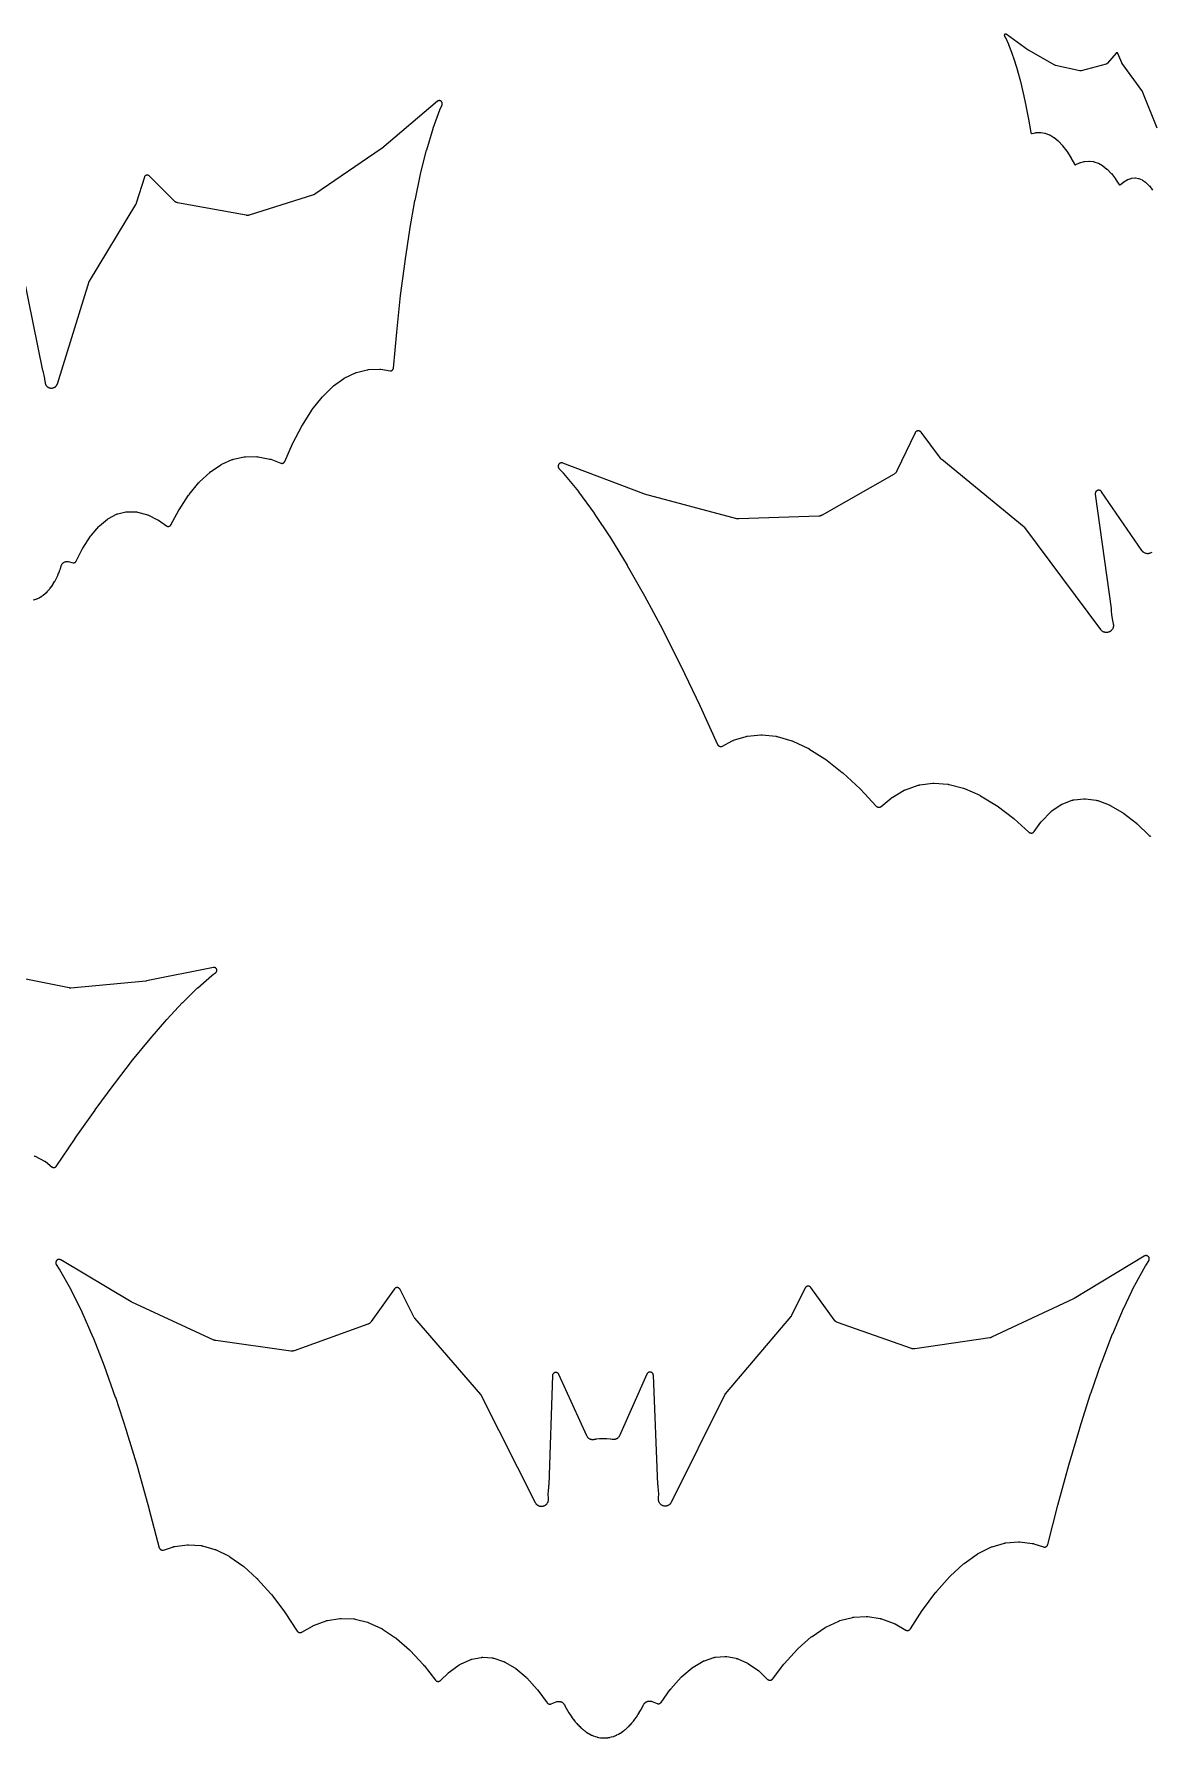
# Model space of a CAD drawing. Header units: millimetres. Extents: x 5 to 283, y 5 to 271.
# Drawn here: x 90.1 to 180.8, y 132.9 to 271.4 of the extents above; entities that cross this region are included whole.
import ezdxf

# ---------------------------------------------------------------- set-up
doc = ezdxf.new("R2010")
doc.units = ezdxf.units.MM

msp = doc.modelspace()

# ---------------------------------------------------------------- linework, layer by layer
at = {"layer": 'Schnitt'}
for points in [[(181.293, 263.727), (180.069, 266.752), (180.064, 266.762), (180.058, 266.771), (178.45, 268.979), (178.448, 268.981), (178.439, 268.996), (178.436, 269.001), (178.428, 269.017), (178.427, 269.02), (178.115, 269.792), (178.111, 269.8), (178.106, 269.807), (178.101, 269.815), (178.095, 269.821), (178.089, 269.827), (178.082, 269.832), (178.074, 269.837), (178.066, 269.841), (178.058, 269.844), (178.05, 269.846), (178.041, 269.848), (178.032, 269.848), (178.023, 269.848), (178.014, 269.847), (178.006, 269.845), (177.998, 269.842), (177.99, 269.838), (177.982, 269.834), (177.975, 269.828), (177.968, 269.822), (177.962, 269.816), (177.265, 268.987), (177.263, 268.985), (177.253, 268.974), (177.25, 268.971), (177.24, 268.962), (177.236, 268.959), (177.225, 268.952), (177.221, 268.949), (177.209, 268.942), (177.205, 268.94), (177.193, 268.935), (177.189, 268.933), (177.175, 268.929), (177.172, 268.928), (175.119, 268.373), (175.117, 268.372), (175.103, 268.369), (175.099, 268.369), (175.086, 268.367), (175.082, 268.367), (175.069, 268.366), (175.064, 268.367), (175.051, 268.368), (175.047, 268.368), (175.033, 268.371), (175.031, 268.371), (173.033, 268.82), (173.03, 268.82), (173.017, 268.824), (173.012, 268.825), (173, 268.83), (172.996, 268.832), (172.983, 268.838), (172.981, 268.84), (170.855, 270.045), (170.853, 270.046), (170.839, 270.055), (170.837, 270.056), (169.028, 271.346), (169.02, 271.351), (169.012, 271.355), (169.004, 271.358), (168.995, 271.36), (168.987, 271.362), (168.978, 271.363), (168.969, 271.362), (168.96, 271.361), (168.951, 271.359), (168.943, 271.356), (168.934, 271.353), (168.927, 271.348), (168.919, 271.343), (168.913, 271.337), (168.907, 271.33), (168.901, 271.323), (168.897, 271.316), (168.893, 271.307), (168.89, 271.299), (168.888, 271.29), (168.886, 271.281), (168.886, 271.273), (168.886, 271.264), (168.888, 271.255), (168.89, 271.246), (168.893, 271.238), (168.897, 271.23), (168.968, 271.098), (168.969, 271.097), (168.974, 271.087), (168.975, 271.086), (169.226, 270.538), (169.227, 270.537), (169.23, 270.529), (169.231, 270.528), (169.477, 269.901), (169.478, 269.9), (169.48, 269.893), (169.48, 269.892), (169.722, 269.186), (169.722, 269.185), (169.724, 269.179), (169.724, 269.178), (169.961, 268.393), (169.961, 268.392), (169.962, 268.387), (169.962, 268.387), (170.193, 267.522), (170.193, 267.522), (170.194, 267.518), (170.194, 267.517), (170.419, 266.574), (170.419, 266.574), (170.42, 266.57), (170.42, 266.57), (170.639, 265.548), (170.64, 265.545), (170.852, 264.445), (170.853, 264.442), (171.044, 263.357), (171.045, 263.349), (171.048, 263.34), (171.052, 263.332), (171.056, 263.325), (171.061, 263.318), (171.067, 263.311), (171.073, 263.305), (171.08, 263.3), (171.087, 263.295), (171.095, 263.291), (171.103, 263.288), (171.111, 263.285), (171.12, 263.284), (171.128, 263.283), (171.137, 263.283), (171.146, 263.284), (171.154, 263.285), (171.426, 263.353), (171.428, 263.354), (171.442, 263.357), (171.446, 263.357), (171.461, 263.359), (171.463, 263.359), (171.802, 263.375), (171.804, 263.375), (171.819, 263.375), (171.824, 263.375), (171.839, 263.373), (171.841, 263.373), (172.174, 263.32), (172.176, 263.319), (172.191, 263.316), (172.195, 263.315), (172.209, 263.311), (172.211, 263.31), (172.542, 263.186), (172.544, 263.185), (172.556, 263.18), (172.56, 263.178), (172.571, 263.172), (172.573, 263.171), (172.905, 262.972), (172.906, 262.971), (172.916, 262.965), (172.919, 262.963), (172.928, 262.956), (172.929, 262.955), (173.261, 262.68), (173.263, 262.678), (173.277, 262.664), (173.279, 262.662), (173.61, 262.309), (173.612, 262.307), (173.622, 262.295), (173.624, 262.293), (173.953, 261.86), (173.954, 261.858), (173.962, 261.847), (173.963, 261.846), (174.289, 261.333), (174.29, 261.331), (174.295, 261.322), (174.296, 261.321), (174.58, 260.798), (174.585, 260.79), (174.591, 260.783), (174.597, 260.776), (174.604, 260.77), (174.611, 260.765), (174.619, 260.76), (174.627, 260.757), (174.636, 260.754), (174.645, 260.752), (174.654, 260.751), (174.663, 260.751), (174.672, 260.752), (174.681, 260.753), (174.69, 260.756), (174.698, 260.76), (174.997, 260.902), (174.999, 260.903), (175.01, 260.907), (175.014, 260.909), (175.026, 260.913), (175.028, 260.913), (175.379, 261.012), (175.381, 261.012), (175.395, 261.015), (175.399, 261.016), (175.413, 261.018), (175.415, 261.018), (175.755, 261.045), (175.758, 261.045), (175.773, 261.046), (175.777, 261.046), (175.793, 261.045), (175.795, 261.044), (176.128, 261.002), (176.131, 261.002), (176.145, 260.999), (176.15, 260.998), (176.164, 260.994), (176.166, 260.993), (176.497, 260.88), (176.499, 260.879), (176.512, 260.874), (176.515, 260.872), (176.527, 260.866), (176.529, 260.865), (176.861, 260.678), (176.862, 260.678), (176.872, 260.672), (176.875, 260.67), (176.884, 260.663), (176.886, 260.662), (177.218, 260.398), (177.22, 260.397), (177.235, 260.383), (177.237, 260.381), (177.568, 260.039), (177.57, 260.038), (177.581, 260.025), (177.582, 260.023), (177.912, 259.602), (177.913, 259.601), (177.921, 259.59), (177.922, 259.588), (178.198, 259.166), (178.203, 259.158), (178.209, 259.152), (178.215, 259.146), (178.222, 259.14), (178.23, 259.136), (178.238, 259.132), (178.247, 259.129), (178.255, 259.127), (178.264, 259.125), (178.273, 259.125), (178.282, 259.125), (178.291, 259.127), (178.299, 259.129), (178.308, 259.132), (178.316, 259.136), (178.323, 259.14), (178.33, 259.145), (178.564, 259.338), (178.565, 259.339), (178.574, 259.346), (178.577, 259.348), (178.586, 259.354), (178.587, 259.355), (178.875, 259.527), (178.877, 259.528), (178.889, 259.535), (178.893, 259.536), (178.906, 259.542), (178.908, 259.543), (179.179, 259.64), (179.182, 259.64), (179.198, 259.645), (179.203, 259.646), (179.22, 259.649), (179.223, 259.65), (179.48, 259.678), (179.482, 259.678), (179.494, 259.679), (179.498, 259.679), (179.51, 259.679), (179.514, 259.678), (179.526, 259.677), (179.528, 259.677), (179.778, 259.639), (179.78, 259.639), (179.792, 259.637), (179.796, 259.636), (179.806, 259.633), (179.81, 259.632), (179.821, 259.627), (179.823, 259.627), (180.074, 259.521), (180.076, 259.52), (180.09, 259.514), (180.094, 259.511), (180.107, 259.503), (180.109, 259.502), (180.364, 259.323), (180.366, 259.322), (180.376, 259.314), (180.379, 259.311), (180.388, 259.303), (180.389, 259.302), (180.647, 259.045), (180.649, 259.043), (180.663, 259.027), (180.665, 259.025), (180.923, 258.688)], [(90.028, 225.386), (90.133, 225.414), (90.14, 225.416), (90.147, 225.418), (90.155, 225.421), (90.258, 225.455), (90.265, 225.458), (90.273, 225.461), (90.28, 225.463), (90.382, 225.505), (90.389, 225.508), (90.396, 225.511), (90.403, 225.515), (90.504, 225.564), (90.511, 225.567), (90.517, 225.571), (90.524, 225.574), (90.624, 225.631), (90.63, 225.634), (90.636, 225.638), (90.642, 225.641), (90.742, 225.706), (90.748, 225.709), (90.753, 225.713), (90.759, 225.717), (90.858, 225.789), (90.863, 225.793), (90.868, 225.797), (90.873, 225.801), (90.971, 225.88), (90.976, 225.884), (90.981, 225.888), (90.985, 225.892), (91.082, 225.979), (91.086, 225.983), (91.09, 225.987), (91.095, 225.991), (91.19, 226.086), (91.194, 226.09), (91.198, 226.094), (91.201, 226.098), (91.295, 226.201), (91.298, 226.205), (91.302, 226.209), (91.305, 226.213), (91.397, 226.323), (91.4, 226.327), (91.403, 226.331), (91.407, 226.335), (91.496, 226.453), (91.499, 226.457), (91.502, 226.461), (91.505, 226.465), (91.592, 226.59), (91.595, 226.593), (91.597, 226.597), (91.6, 226.601), (91.685, 226.734), (91.687, 226.738), (91.689, 226.741), (91.692, 226.745), (91.774, 226.885), (91.776, 226.889), (91.778, 226.892), (91.78, 226.896), (91.86, 227.043), (91.862, 227.046), (91.864, 227.05), (91.865, 227.054), (91.942, 227.207), (91.944, 227.211), (91.946, 227.214), (91.947, 227.218), (92.021, 227.379), (92.022, 227.382), (92.024, 227.385), (92.025, 227.389), (92.096, 227.556), (92.097, 227.559), (92.099, 227.562), (92.1, 227.566), (92.167, 227.739), (92.168, 227.743), (92.17, 227.746), (92.171, 227.749), (92.235, 227.929), (92.236, 227.932), (92.237, 227.935), (92.238, 227.938), (92.298, 228.124), (92.299, 228.127), (92.3, 228.13), (92.301, 228.133), (92.311, 228.165), (92.312, 228.171), (92.325, 228.208), (92.33, 228.219), (92.345, 228.251), (92.351, 228.262), (92.369, 228.293), (92.376, 228.303), (92.397, 228.332), (92.405, 228.341), (92.429, 228.368), (92.438, 228.376), (92.464, 228.4), (92.474, 228.408), (92.503, 228.429), (92.513, 228.436), (92.544, 228.454), (92.554, 228.46), (92.587, 228.475), (92.598, 228.479), (92.632, 228.491), (92.644, 228.494), (92.679, 228.503), (92.69, 228.505), (92.726, 228.509), (92.738, 228.51), (92.774, 228.512), (92.786, 228.511), (92.822, 228.509), (92.834, 228.508), (92.872, 228.501), (92.878, 228.5), (93.264, 228.415), (93.288, 228.41), (93.313, 228.409), (93.337, 228.41), (93.361, 228.413), (93.385, 228.419), (93.408, 228.427), (93.43, 228.437), (93.451, 228.45), (93.47, 228.465), (93.488, 228.481), (93.504, 228.5), (93.518, 228.519), (93.53, 228.541), (94.046, 229.561), (94.049, 229.566), (94.07, 229.604), (94.073, 229.609), (94.684, 230.561), (94.689, 230.568), (94.722, 230.613), (94.727, 230.619), (95.354, 231.359), (95.358, 231.363), (95.381, 231.387), (95.388, 231.394), (95.413, 231.417), (95.416, 231.42), (96.054, 231.952), (96.059, 231.956), (96.092, 231.981), (96.103, 231.989), (96.139, 232.01), (96.144, 232.013), (96.787, 232.349), (96.791, 232.351), (96.821, 232.365), (96.83, 232.369), (96.858, 232.379), (96.867, 232.382), (96.898, 232.391), (96.903, 232.392), (97.56, 232.548), (97.565, 232.549), (97.598, 232.555), (97.608, 232.557), (97.639, 232.56), (97.649, 232.56), (97.682, 232.561), (97.687, 232.561), (98.377, 232.544), (98.384, 232.543), (98.429, 232.54), (98.443, 232.538), (98.488, 232.528), (98.495, 232.527), (99.236, 232.33), (99.242, 232.328), (99.278, 232.316), (99.289, 232.312), (99.324, 232.297), (99.329, 232.295), (100.131, 231.903), (100.135, 231.901), (100.161, 231.887), (100.169, 231.882), (100.194, 231.866), (100.198, 231.864), (100.861, 231.403), (100.881, 231.391), (100.902, 231.38), (100.924, 231.372), (100.947, 231.366), (100.971, 231.362), (100.994, 231.36), (101.018, 231.361), (101.042, 231.365), (101.065, 231.37), (101.087, 231.378), (101.109, 231.388), (101.129, 231.4), (101.148, 231.414), (101.166, 231.43), (101.182, 231.447), (101.196, 231.466), (101.209, 231.487), (101.847, 232.67), (101.849, 232.675), (101.868, 232.706), (101.871, 232.71), (102.653, 233.903), (102.656, 233.908), (102.683, 233.944), (102.686, 233.949), (103.49, 234.93), (103.495, 234.936), (103.533, 234.976), (103.538, 234.981), (104.361, 235.755), (104.364, 235.758), (104.388, 235.778), (104.395, 235.784), (104.42, 235.802), (104.423, 235.805), (105.263, 236.376), (105.268, 236.379), (105.298, 236.398), (105.308, 236.403), (105.34, 236.419), (105.345, 236.421), (106.2, 236.796), (106.205, 236.798), (106.242, 236.813), (106.254, 236.816), (106.292, 236.826), (106.298, 236.828), (107.174, 237.015), (107.18, 237.017), (107.22, 237.023), (107.233, 237.024), (107.273, 237.027), (107.279, 237.027), (108.189, 237.031), (108.195, 237.03), (108.233, 237.029), (108.244, 237.028), (108.282, 237.022), (108.288, 237.021), (109.243, 236.838), (109.248, 236.837), (109.28, 236.829), (109.29, 236.826), (109.321, 236.816), (109.326, 236.814), (110.153, 236.503), (110.176, 236.496), (110.199, 236.491), (110.224, 236.488), (110.248, 236.488), (110.272, 236.491), (110.296, 236.495), (110.319, 236.502), (110.341, 236.512), (110.363, 236.523), (110.383, 236.537), (110.401, 236.553), (110.418, 236.57), (110.433, 236.589), (110.446, 236.61), (110.457, 236.631), (111.096, 238.084), (111.097, 238.088), (111.11, 238.114), (111.112, 238.118), (111.864, 239.554), (111.867, 239.558), (111.884, 239.589), (111.887, 239.593), (112.665, 240.818), (112.668, 240.823), (112.693, 240.858), (112.697, 240.863), (113.498, 241.876), (113.503, 241.882), (113.538, 241.922), (113.543, 241.927), (114.364, 242.733), (114.367, 242.736), (114.389, 242.756), (114.396, 242.762), (114.419, 242.78), (114.423, 242.783), (115.26, 243.385), (115.265, 243.388), (115.294, 243.407), (115.304, 243.412), (115.335, 243.429), (115.339, 243.431), (116.192, 243.836), (116.197, 243.838), (116.233, 243.853), (116.244, 243.857), (116.282, 243.868), (116.288, 243.87), (117.16, 244.086), (117.166, 244.087), (117.206, 244.095), (117.218, 244.097), (117.258, 244.1), (117.265, 244.101), (118.169, 244.133), (118.175, 244.133), (118.213, 244.132), (118.225, 244.132), (118.263, 244.127), (118.269, 244.127), (119.006, 244.007), (119.029, 244.004), (119.052, 244.004), (119.075, 244.005), (119.098, 244.009), (119.12, 244.016), (119.142, 244.024), (119.163, 244.035), (119.182, 244.047), (119.201, 244.061), (119.218, 244.077), (119.233, 244.094), (119.246, 244.113), (119.258, 244.133), (119.267, 244.154), (119.275, 244.176), (119.28, 244.199), (119.284, 244.222), (119.548, 247.145), (119.548, 247.153), (119.869, 250.124), (119.87, 250.133), (120.223, 252.897), (120.224, 252.899), (120.225, 252.908), (120.225, 252.91), (120.612, 255.465), (120.612, 255.467), (120.614, 255.478), (120.614, 255.48), (121.034, 257.828), (121.034, 257.83), (121.037, 257.843), (121.037, 257.845), (121.489, 259.985), (121.49, 259.987), (121.493, 260.002), (121.494, 260.005), (121.978, 261.936), (121.979, 261.939), (121.984, 261.957), (121.985, 261.96), (122.5, 263.682), (122.501, 263.685), (122.509, 263.707), (122.51, 263.71), (123.056, 265.221), (123.057, 265.225), (123.068, 265.252), (123.07, 265.256), (123.231, 265.62), (123.239, 265.643), (123.246, 265.666), (123.25, 265.689), (123.251, 265.713), (123.25, 265.737), (123.247, 265.761), (123.242, 265.784), (123.234, 265.807), (123.224, 265.828), (123.212, 265.849), (123.198, 265.868), (123.182, 265.886), (123.164, 265.902), (123.145, 265.917), (123.125, 265.929), (123.103, 265.939), (123.081, 265.947), (123.057, 265.953), (123.034, 265.956), (123.01, 265.957), (122.986, 265.956), (122.962, 265.952), (122.939, 265.946), (122.917, 265.938), (122.895, 265.928), (122.875, 265.915), (122.856, 265.9), (118.337, 262.069), (118.333, 262.066), (118.298, 262.039), (118.293, 262.035), (112.911, 258.358), (112.906, 258.354), (112.873, 258.334), (112.863, 258.329), (112.831, 258.313), (112.82, 258.309), (112.784, 258.295), (112.779, 258.293), (107.569, 256.655), (107.563, 256.653), (107.527, 256.644), (107.516, 256.641), (107.481, 256.636), (107.47, 256.635), (107.435, 256.632), (107.423, 256.632), (107.388, 256.633), (107.377, 256.634), (107.339, 256.639), (107.333, 256.64), (101.754, 257.657), (101.748, 257.658), (101.71, 257.667), (101.698, 257.67), (101.663, 257.682), (101.652, 257.687), (101.619, 257.702), (101.608, 257.708), (101.577, 257.726), (101.567, 257.733), (101.538, 257.755), (101.528, 257.762), (101.499, 257.789), (101.495, 257.793), (99.457, 259.84), (99.439, 259.856), (99.42, 259.87), (99.4, 259.882), (99.379, 259.893), (99.357, 259.901), (99.334, 259.906), (99.311, 259.91), (99.287, 259.911), (99.264, 259.91), (99.241, 259.907), (99.218, 259.901), (99.196, 259.893), (99.174, 259.883), (99.154, 259.871), (99.135, 259.857), (99.118, 259.842), (99.102, 259.824), (99.088, 259.806), (99.076, 259.785), (99.065, 259.764), (99.057, 259.742), (98.399, 257.62), (98.397, 257.613), (98.38, 257.569), (98.374, 257.555), (98.351, 257.513), (98.348, 257.506), (94.567, 251.281), (94.553, 251.255), (94.543, 251.228), (91.965, 242.917), (91.963, 242.912), (91.95, 242.876), (91.945, 242.865), (91.93, 242.834), (91.924, 242.823), (91.906, 242.793), (91.9, 242.783), (91.879, 242.755), (91.871, 242.746), (91.847, 242.72), (91.839, 242.712), (91.813, 242.689), (91.804, 242.681), (91.775, 242.66), (91.766, 242.654), (91.735, 242.636), (91.725, 242.63), (91.693, 242.615), (91.682, 242.611), (91.649, 242.599), (91.638, 242.596), (91.604, 242.587), (91.592, 242.585), (91.558, 242.58), (91.546, 242.579), (91.511, 242.577), (91.499, 242.577), (91.464, 242.579), (91.452, 242.58), (91.418, 242.585), (91.406, 242.587), (91.372, 242.596), (91.361, 242.599), (91.328, 242.611), (91.317, 242.616), (91.285, 242.631), (91.275, 242.636), (91.244, 242.654), (91.235, 242.661), (91.206, 242.682), (91.197, 242.689), (91.171, 242.713), (91.163, 242.721), (91.139, 242.747), (91.132, 242.756), (91.111, 242.784), (91.104, 242.794), (91.086, 242.824), (91.08, 242.834), (91.065, 242.866), (91.061, 242.877), (91.049, 242.91), (91.045, 242.921), (91.036, 242.958), (91.035, 242.964), (91.029, 242.989), (91.028, 242.997), (91.021, 243.053), (91.02, 243.062), (91.017, 243.102), (91.016, 243.11), (91.016, 243.118), (91.015, 243.125), (90.984, 243.362), (90.983, 243.369), (90.981, 243.377), (90.98, 243.385), (90.934, 243.618), (90.932, 243.626), (90.93, 243.634), (90.928, 243.641), (90.867, 243.871), (90.865, 243.879), (90.863, 243.887), (90.86, 243.894), (90.832, 243.977), (90.83, 243.984), (90.816, 244.035), (90.815, 244.042), (89.236, 251.78)], [(180.866, 229.231), (180.723, 229.18), (180.716, 229.178), (180.672, 229.165), (180.658, 229.161), (180.615, 229.153), (180.601, 229.151), (180.558, 229.147), (180.544, 229.147), (180.501, 229.148), (180.486, 229.148), (180.444, 229.153), (180.429, 229.156), (180.387, 229.165), (180.373, 229.169), (180.332, 229.182), (180.319, 229.187), (180.28, 229.205), (180.267, 229.211), (180.229, 229.232), (180.217, 229.24), (180.182, 229.265), (180.171, 229.274), (180.138, 229.302), (180.128, 229.312), (180.099, 229.344), (180.089, 229.355), (180.061, 229.392), (180.057, 229.398), (176.792, 234.179), (176.775, 234.202), (176.756, 234.222), (176.734, 234.241), (176.711, 234.258), (176.687, 234.272), (176.661, 234.283), (176.634, 234.292), (176.607, 234.299), (176.579, 234.302), (176.551, 234.303), (176.522, 234.301), (176.494, 234.296), (176.467, 234.289), (176.441, 234.279), (176.416, 234.266), (176.392, 234.251), (176.369, 234.233), (176.349, 234.214), (176.331, 234.192), (176.315, 234.169), (176.301, 234.144), (176.29, 234.118), (176.281, 234.091), (176.275, 234.064), (176.272, 234.036), (176.272, 234.007), (176.274, 233.979), (177.563, 224.69), (177.564, 224.681), (177.569, 224.619), (177.569, 224.61), (177.571, 224.506), (177.571, 224.497), (177.571, 224.488), (177.572, 224.478), (177.594, 224.196), (177.595, 224.187), (177.596, 224.178), (177.597, 224.169), (177.637, 223.889), (177.639, 223.879), (177.641, 223.87), (177.642, 223.861), (177.701, 223.584), (177.703, 223.575), (177.705, 223.566), (177.708, 223.557), (177.721, 223.511), (177.723, 223.502), (177.737, 223.435), (177.739, 223.425), (177.743, 223.396), (177.744, 223.389), (177.748, 223.344), (177.748, 223.33), (177.748, 223.288), (177.747, 223.274), (177.743, 223.232), (177.74, 223.219), (177.732, 223.178), (177.728, 223.164), (177.716, 223.124), (177.711, 223.111), (177.695, 223.073), (177.689, 223.06), (177.669, 223.024), (177.662, 223.012), (177.638, 222.977), (177.63, 222.966), (177.603, 222.934), (177.594, 222.924), (177.564, 222.894), (177.554, 222.885), (177.521, 222.859), (177.51, 222.85), (177.475, 222.827), (177.463, 222.82), (177.426, 222.801), (177.414, 222.795), (177.375, 222.779), (177.362, 222.774), (177.322, 222.762), (177.309, 222.759), (177.268, 222.751), (177.254, 222.749), (177.212, 222.745), (177.198, 222.744), (177.157, 222.745), (177.143, 222.745), (177.101, 222.749), (177.087, 222.751), (177.046, 222.76), (177.033, 222.763), (176.993, 222.775), (176.98, 222.78), (176.941, 222.796), (176.929, 222.802), (176.892, 222.822), (176.88, 222.829), (176.845, 222.852), (176.834, 222.86), (176.802, 222.887), (176.791, 222.896), (176.762, 222.925), (176.752, 222.936), (176.724, 222.971), (176.719, 222.976), (170.549, 231.264), (170.527, 231.291), (170.501, 231.315), (163.808, 236.792), (163.801, 236.798), (163.76, 236.836), (163.747, 236.849), (163.711, 236.892), (163.705, 236.899), (162.13, 239.016), (162.112, 239.037), (162.092, 239.057), (162.071, 239.075), (162.048, 239.09), (162.023, 239.103), (161.997, 239.114), (161.97, 239.122), (161.943, 239.127), (161.915, 239.13), (161.887, 239.13), (161.86, 239.127), (161.832, 239.122), (161.805, 239.114), (161.78, 239.103), (161.755, 239.09), (161.732, 239.075), (161.71, 239.057), (161.69, 239.037), (161.673, 239.016), (161.657, 238.992), (161.644, 238.968), (160.171, 235.87), (160.167, 235.863), (160.145, 235.822), (160.138, 235.81), (160.113, 235.774), (160.105, 235.763), (160.077, 235.729), (160.067, 235.719), (160.036, 235.689), (160.025, 235.679), (159.991, 235.652), (159.98, 235.644), (159.94, 235.619), (159.934, 235.615), (154.087, 232.272), (154.081, 232.269), (154.041, 232.249), (154.029, 232.243), (153.99, 232.228), (153.977, 232.223), (153.937, 232.212), (153.924, 232.209), (153.883, 232.202), (153.869, 232.2), (153.824, 232.196), (153.818, 232.196), (147.336, 231.972), (147.329, 231.972), (147.284, 231.973), (147.27, 231.974), (147.228, 231.979), (147.215, 231.981), (147.17, 231.99), (147.163, 231.992), (139.683, 233.985), (139.676, 233.987), (139.626, 234.002), (139.62, 234.005), (133.046, 236.51), (133.019, 236.519), (132.991, 236.525), (132.963, 236.528), (132.935, 236.529), (132.906, 236.526), (132.878, 236.521), (132.851, 236.513), (132.825, 236.502), (132.8, 236.489), (132.776, 236.474), (132.754, 236.456), (132.734, 236.436), (132.716, 236.414), (132.7, 236.39), (132.687, 236.365), (132.676, 236.339), (132.668, 236.312), (132.662, 236.284), (132.66, 236.256), (132.66, 236.227), (132.663, 236.199), (132.669, 236.171), (132.677, 236.144), (132.689, 236.118), (132.702, 236.093), (132.718, 236.07), (132.737, 236.048), (133.061, 235.704), (133.065, 235.7), (133.087, 235.674), (133.091, 235.67), (134.299, 234.194), (134.301, 234.191), (134.318, 234.169), (134.321, 234.166), (135.578, 232.441), (135.58, 232.439), (135.593, 232.42), (135.595, 232.417), (136.9, 230.446), (136.902, 230.443), (136.912, 230.428), (136.913, 230.425), (138.265, 228.207), (138.267, 228.205), (138.274, 228.192), (138.276, 228.19), (139.673, 225.726), (139.674, 225.724), (139.681, 225.713), (139.681, 225.711), (141.124, 223.002), (141.125, 223), (141.13, 222.99), (141.131, 222.989), (142.618, 220.035), (142.623, 220.025), (144.155, 216.824), (144.16, 216.815), (145.611, 213.644), (145.623, 213.62), (145.638, 213.597), (145.655, 213.575), (145.675, 213.555), (145.695, 213.538), (145.718, 213.522), (145.742, 213.508), (145.767, 213.497), (145.793, 213.488), (145.82, 213.482), (145.847, 213.479), (145.875, 213.478), (145.902, 213.48), (145.93, 213.484), (145.956, 213.491), (145.982, 213.501), (146.007, 213.513), (146.785, 213.938), (146.791, 213.942), (146.832, 213.962), (146.845, 213.967), (146.888, 213.983), (146.894, 213.985), (147.92, 214.306), (147.927, 214.308), (147.973, 214.32), (147.988, 214.323), (148.035, 214.33), (148.042, 214.331), (149.105, 214.434), (149.112, 214.435), (149.158, 214.437), (149.173, 214.437), (149.219, 214.434), (149.226, 214.434), (150.34, 214.317), (150.347, 214.316), (150.388, 214.31), (150.4, 214.308), (150.441, 214.298), (150.447, 214.296), (151.622, 213.953), (151.628, 213.951), (151.661, 213.94), (151.671, 213.936), (151.704, 213.922), (151.709, 213.92), (152.946, 213.342), (152.954, 213.338), (153.009, 213.308), (153.017, 213.304), (154.314, 212.485), (154.32, 212.481), (154.362, 212.451), (154.368, 212.447), (155.723, 211.383), (155.728, 211.379), (155.759, 211.352), (155.764, 211.348), (157.174, 210.037), (157.177, 210.033), (157.201, 210.009), (157.205, 210.006), (158.494, 208.631), (158.515, 208.611), (158.538, 208.594), (158.562, 208.578), (158.588, 208.565), (158.615, 208.555), (158.642, 208.548), (158.671, 208.543), (158.7, 208.541), (158.728, 208.543), (158.757, 208.547), (158.785, 208.554), (158.812, 208.563), (158.838, 208.576), (158.862, 208.591), (158.885, 208.608), (159.688, 209.283), (159.693, 209.287), (159.724, 209.311), (159.734, 209.318), (159.767, 209.339), (159.772, 209.342), (160.769, 209.925), (160.776, 209.928), (160.815, 209.949), (160.828, 209.955), (160.87, 209.972), (160.876, 209.974), (161.897, 210.329), (161.904, 210.332), (161.95, 210.345), (161.964, 210.348), (162.011, 210.357), (162.018, 210.358), (163.074, 210.494), (163.081, 210.495), (163.128, 210.499), (163.143, 210.499), (163.189, 210.498), (163.197, 210.498), (164.302, 210.415), (164.308, 210.415), (164.351, 210.41), (164.364, 210.407), (164.405, 210.399), (164.412, 210.397), (165.577, 210.089), (165.583, 210.088), (165.617, 210.077), (165.628, 210.073), (165.662, 210.06), (165.667, 210.058), (166.894, 209.517), (166.903, 209.513), (166.96, 209.483), (166.968, 209.478), (168.256, 208.697), (168.262, 208.693), (168.306, 208.663), (168.312, 208.659), (169.659, 207.632), (169.663, 207.629), (169.696, 207.601), (169.701, 207.597), (170.883, 206.523), (170.905, 206.505), (170.929, 206.49), (170.953, 206.476), (170.98, 206.466), (171.007, 206.458), (171.034, 206.452), (171.062, 206.45), (171.091, 206.45), (171.119, 206.453), (171.146, 206.458), (171.173, 206.467), (171.199, 206.478), (171.224, 206.491), (171.247, 206.507), (171.269, 206.525), (171.289, 206.546), (171.306, 206.568), (171.866, 207.345), (171.869, 207.349), (171.891, 207.377), (171.898, 207.386), (171.922, 207.412), (171.926, 207.416), (172.669, 208.171), (172.674, 208.176), (172.707, 208.206), (172.717, 208.215), (172.753, 208.243), (172.759, 208.247), (173.511, 208.76), (173.518, 208.765), (173.565, 208.793), (173.58, 208.801), (173.63, 208.823), (173.637, 208.826), (174.402, 209.118), (174.408, 209.12), (174.446, 209.132), (174.457, 209.136), (174.493, 209.144), (174.505, 209.147), (174.544, 209.153), (174.551, 209.153), (175.347, 209.238), (175.353, 209.239), (175.391, 209.241), (175.403, 209.242), (175.439, 209.241), (175.45, 209.24), (175.489, 209.236), (175.494, 209.236), (176.347, 209.114), (176.354, 209.112), (176.403, 209.103), (176.418, 209.099), (176.465, 209.084), (176.472, 209.082), (177.396, 208.737), (177.402, 208.735), (177.438, 208.72), (177.449, 208.714), (177.484, 208.696), (177.49, 208.693), (178.485, 208.112), (178.493, 208.107), (178.548, 208.07), (178.555, 208.065), (179.616, 207.24), (179.622, 207.235), (179.66, 207.201), (179.666, 207.196), (180.646, 206.258), (180.668, 206.239), (180.691, 206.222), (180.717, 206.208), (180.743, 206.197), (180.771, 206.188), (180.799, 206.182)], [(90.103, 180.221), (90.139, 180.209), (90.15, 180.205), (90.184, 180.189), (90.189, 180.187), (90.946, 179.802), (90.95, 179.8), (90.982, 179.782), (90.991, 179.776), (91.02, 179.755), (91.025, 179.752), (91.575, 179.318), (91.592, 179.306), (91.611, 179.295), (91.631, 179.286), (91.651, 179.279), (91.673, 179.274), (91.694, 179.271), (91.716, 179.27), (91.738, 179.271), (91.759, 179.275), (91.78, 179.28), (91.8, 179.287), (91.82, 179.297), (91.839, 179.308), (91.856, 179.321), (91.872, 179.335), (91.887, 179.351), (91.9, 179.369), (93.445, 181.646), (93.449, 181.652), (95.062, 183.942), (95.067, 183.95), (96.613, 186.056), (96.614, 186.057), (96.619, 186.064), (96.62, 186.065), (98.098, 187.985), (98.099, 187.986), (98.106, 187.994), (98.107, 187.996), (99.518, 189.731), (99.519, 189.732), (99.527, 189.741), (99.528, 189.743), (100.872, 191.292), (100.873, 191.294), (100.883, 191.305), (100.884, 191.306), (102.159, 192.67), (102.161, 192.672), (102.174, 192.685), (102.175, 192.687), (103.381, 193.864), (103.383, 193.866), (103.399, 193.881), (103.401, 193.883), (104.536, 194.874), (104.539, 194.877), (104.56, 194.894), (104.563, 194.896), (104.861, 195.122), (104.878, 195.137), (104.893, 195.153), (104.907, 195.17), (104.919, 195.189), (104.93, 195.209), (104.938, 195.23), (104.944, 195.251), (104.948, 195.273), (104.95, 195.296), (104.949, 195.318), (104.946, 195.34), (104.941, 195.362), (104.934, 195.383), (104.925, 195.404), (104.914, 195.423), (104.901, 195.441), (104.886, 195.458), (104.869, 195.474), (104.852, 195.487), (104.833, 195.499), (104.812, 195.509), (104.791, 195.516), (104.77, 195.522), (104.747, 195.525), (104.725, 195.526), (104.703, 195.525), (104.681, 195.522), (99.234, 194.434), (99.229, 194.433), (99.188, 194.427), (99.182, 194.426), (93.098, 193.856), (93.092, 193.856), (93.056, 193.854), (93.045, 193.854), (93.012, 193.856), (93.001, 193.857), (92.966, 193.863), (92.96, 193.864), (87.944, 194.887)]]:
    msp.add_lwpolyline(points, dxfattribs=at)
msp.add_lwpolyline([(92.012, 171.785), (91.988, 171.772), (91.966, 171.756), (91.946, 171.739), (91.927, 171.719), (91.911, 171.698), (91.896, 171.675), (91.884, 171.651), (91.875, 171.626), (91.868, 171.6), (91.863, 171.574), (91.862, 171.547), (91.863, 171.52), (91.866, 171.493), (91.872, 171.467), (91.881, 171.442), (91.892, 171.418), (91.906, 171.394), (92.153, 171.02), (92.155, 171.016), (92.172, 170.988), (92.175, 170.984), (93.062, 169.409), (93.063, 169.406), (93.076, 169.383), (93.077, 169.379), (93.97, 167.565), (93.972, 167.562), (93.981, 167.543), (93.982, 167.54), (94.879, 165.487), (94.88, 165.485), (94.887, 165.469), (94.888, 165.466), (95.788, 163.176), (95.789, 163.174), (95.794, 163.16), (95.795, 163.158), (96.698, 160.631), (96.699, 160.629), (96.703, 160.617), (96.703, 160.615), (97.608, 157.852), (97.609, 157.851), (97.612, 157.84), (97.612, 157.839), (98.519, 154.84), (98.522, 154.83), (99.431, 151.593), (99.433, 151.584), (100.271, 148.388), (100.279, 148.363), (100.289, 148.339), (100.301, 148.317), (100.316, 148.295), (100.333, 148.275), (100.351, 148.257), (100.371, 148.24), (100.393, 148.225), (100.416, 148.213), (100.44, 148.203), (100.465, 148.195), (100.49, 148.19), (100.516, 148.187), (100.542, 148.187), (100.568, 148.189), (100.594, 148.194), (100.619, 148.201), (101.415, 148.472), (101.421, 148.474), (101.462, 148.485), (101.475, 148.488), (101.518, 148.496), (101.524, 148.497), (102.534, 148.63), (102.541, 148.631), (102.586, 148.634), (102.6, 148.635), (102.645, 148.634), (102.652, 148.633), (103.66, 148.556), (103.667, 148.555), (103.711, 148.55), (103.724, 148.547), (103.767, 148.538), (103.774, 148.536), (104.794, 148.246), (104.8, 148.244), (104.838, 148.232), (104.849, 148.227), (104.885, 148.211), (104.891, 148.209), (105.932, 147.697), (105.936, 147.695), (105.966, 147.679), (105.975, 147.673), (106.003, 147.655), (106.007, 147.652), (107.067, 146.911), (107.074, 146.906), (107.121, 146.869), (107.127, 146.864), (108.204, 145.888), (108.209, 145.884), (108.244, 145.849), (108.248, 145.844), (109.34, 144.63), (109.344, 144.626), (109.369, 144.596), (109.372, 144.591), (110.475, 143.138), (110.477, 143.134), (110.496, 143.108), (110.498, 143.104), (111.478, 141.611), (111.494, 141.589), (111.512, 141.569), (111.532, 141.55), (111.554, 141.534), (111.578, 141.52), (111.603, 141.509), (111.628, 141.5), (111.655, 141.494), (111.682, 141.49), (111.709, 141.489), (111.736, 141.491), (111.763, 141.496), (111.79, 141.503), (111.815, 141.513), (111.839, 141.526), (112.699, 142.025), (112.704, 142.027), (112.737, 142.045), (112.747, 142.05), (112.781, 142.064), (112.787, 142.066), (113.812, 142.448), (113.818, 142.45), (113.859, 142.463), (113.871, 142.466), (113.913, 142.475), (113.919, 142.476), (114.93, 142.642), (114.937, 142.642), (114.982, 142.647), (114.996, 142.648), (115.041, 142.649), (115.048, 142.648), (116.056, 142.604), (116.062, 142.603), (116.107, 142.599), (116.12, 142.597), (116.164, 142.588), (116.17, 142.587), (117.189, 142.33), (117.195, 142.328), (117.233, 142.317), (117.245, 142.313), (117.282, 142.297), (117.288, 142.295), (118.326, 141.818), (118.33, 141.816), (118.361, 141.8), (118.37, 141.795), (118.4, 141.777), (118.404, 141.774), (119.462, 141.069), (119.469, 141.064), (119.517, 141.026), (119.524, 141.021), (120.599, 140.082), (120.604, 140.077), (120.64, 140.042), (120.645, 140.037), (121.734, 138.86), (121.738, 138.856), (121.765, 138.825), (121.768, 138.82), (122.697, 137.625), (122.714, 137.605), (122.733, 137.587), (122.755, 137.57), (122.777, 137.556), (122.801, 137.544), (122.826, 137.535), (122.852, 137.528), (122.878, 137.523), (122.905, 137.521), (122.932, 137.522), (122.958, 137.526), (122.984, 137.532), (123.009, 137.54), (123.034, 137.551), (123.057, 137.565), (123.079, 137.58), (123.099, 137.598), (123.748, 138.232), (123.752, 138.236), (123.776, 138.258), (123.784, 138.265), (123.811, 138.285), (123.815, 138.288), (124.631, 138.872), (124.637, 138.876), (124.673, 138.899), (124.684, 138.906), (124.722, 138.925), (124.728, 138.928), (125.514, 139.285), (125.521, 139.288), (125.569, 139.307), (125.584, 139.312), (125.634, 139.324), (125.642, 139.326), (126.403, 139.474), (126.409, 139.474), (126.446, 139.48), (126.458, 139.481), (126.493, 139.483), (126.504, 139.484), (126.542, 139.483), (126.548, 139.483), (127.305, 139.432), (127.31, 139.432), (127.347, 139.428), (127.358, 139.426), (127.391, 139.42), (127.402, 139.417), (127.437, 139.407), (127.442, 139.406), (128.217, 139.153), (128.224, 139.15), (128.268, 139.133), (128.281, 139.128), (128.323, 139.106), (128.329, 139.102), (129.135, 138.631), (129.14, 138.628), (129.172, 138.607), (129.181, 138.601), (129.211, 138.578), (129.216, 138.574), (130.05, 137.87), (130.056, 137.864), (130.102, 137.82), (130.108, 137.814), (130.963, 136.871), (130.968, 136.866), (130.998, 136.828), (131.003, 136.823), (131.764, 135.787), (131.782, 135.766), (131.801, 135.747), (131.822, 135.729), (131.845, 135.714), (131.87, 135.702), (131.895, 135.692), (131.921, 135.684), (131.948, 135.679), (131.976, 135.677), (132.003, 135.678), (132.03, 135.682), (132.057, 135.688), (132.083, 135.697), (132.495, 135.864), (132.502, 135.866), (132.543, 135.88), (132.556, 135.884), (132.596, 135.893), (132.609, 135.896), (132.649, 135.901), (132.662, 135.902), (132.703, 135.904), (132.716, 135.904), (132.757, 135.901), (132.77, 135.899), (132.81, 135.893), (132.823, 135.89), (132.862, 135.879), (132.875, 135.875), (132.913, 135.86), (132.925, 135.855), (132.961, 135.837), (132.973, 135.83), (133.007, 135.808), (133.018, 135.801), (133.05, 135.776), (133.06, 135.767), (133.09, 135.739), (133.099, 135.729), (133.125, 135.698), (133.133, 135.687), (133.156, 135.654), (133.163, 135.642), (133.185, 135.604), (133.188, 135.598), (133.204, 135.564), (133.206, 135.561), (133.208, 135.557), (133.209, 135.554), (133.311, 135.359), (133.312, 135.356), (133.314, 135.353), (133.316, 135.35), (133.42, 135.162), (133.422, 135.159), (133.424, 135.155), (133.426, 135.152), (133.533, 134.972), (133.535, 134.969), (133.537, 134.965), (133.539, 134.962), (133.649, 134.79), (133.651, 134.786), (133.653, 134.783), (133.656, 134.779), (133.767, 134.615), (133.77, 134.611), (133.772, 134.608), (133.775, 134.604), (133.888, 134.448), (133.891, 134.444), (133.894, 134.44), (133.897, 134.437), (134.012, 134.289), (134.015, 134.285), (134.018, 134.281), (134.022, 134.277), (134.139, 134.138), (134.142, 134.134), (134.145, 134.13), (134.149, 134.126), (134.268, 133.995), (134.271, 133.991), (134.275, 133.987), (134.278, 133.984), (134.399, 133.861), (134.402, 133.857), (134.406, 133.853), (134.41, 133.85), (134.532, 133.736), (134.536, 133.732), (134.54, 133.728), (134.545, 133.724), (134.666, 133.619), (134.671, 133.615), (134.676, 133.611), (134.681, 133.607), (134.803, 133.511), (134.808, 133.507), (134.813, 133.504), (134.819, 133.5), (134.942, 133.412), (134.947, 133.409), (134.953, 133.405), (134.958, 133.401), (135.081, 133.323), (135.087, 133.319), (135.093, 133.315), (135.099, 133.312), (135.223, 133.242), (135.229, 133.239), (135.235, 133.235), (135.242, 133.232), (135.365, 133.171), (135.372, 133.167), (135.379, 133.164), (135.386, 133.161), (135.508, 133.109), (135.516, 133.106), (135.523, 133.103), (135.531, 133.1), (135.653, 133.056), (135.661, 133.053), (135.668, 133.051), (135.676, 133.048), (135.798, 133.013), (135.806, 133.01), (135.814, 133.008), (135.823, 133.006), (135.944, 132.979), (135.953, 132.977), (135.961, 132.975), (135.969, 132.974), (136.091, 132.954), (136.099, 132.953), (136.108, 132.952), (136.117, 132.951), (136.238, 132.94), (136.246, 132.939), (136.255, 132.938), (136.264, 132.938), (136.385, 132.934), (136.393, 132.934), (136.402, 132.934), (136.411, 132.935), (136.532, 132.939), (136.541, 132.939), (136.549, 132.94), (136.558, 132.941), (136.679, 132.953), (136.688, 132.954), (136.696, 132.955), (136.705, 132.957), (136.826, 132.977), (136.835, 132.978), (136.843, 132.98), (136.851, 132.982), (136.973, 133.01), (136.981, 133.012), (136.989, 133.014), (136.997, 133.017), (137.119, 133.053), (137.127, 133.056), (137.134, 133.058), (137.142, 133.061), (137.264, 133.106), (137.271, 133.109), (137.279, 133.112), (137.286, 133.115), (137.408, 133.168), (137.415, 133.171), (137.422, 133.175), (137.429, 133.178), (137.552, 133.24), (137.558, 133.243), (137.565, 133.247), (137.571, 133.25), (137.694, 133.321), (137.7, 133.325), (137.706, 133.328), (137.712, 133.332), (137.834, 133.411), (137.84, 133.415), (137.845, 133.419), (137.851, 133.423), (137.973, 133.511), (137.978, 133.515), (137.983, 133.519), (137.989, 133.522), (138.11, 133.619), (138.115, 133.623), (138.12, 133.627), (138.125, 133.631), (138.246, 133.737), (138.25, 133.741), (138.254, 133.745), (138.259, 133.749), (138.379, 133.863), (138.383, 133.867), (138.387, 133.871), (138.391, 133.875), (138.51, 133.998), (138.514, 134.002), (138.517, 134.006), (138.521, 134.01), (138.639, 134.142), (138.642, 134.146), (138.645, 134.15), (138.649, 134.154), (138.765, 134.294), (138.768, 134.298), (138.771, 134.301), (138.774, 134.305), (138.888, 134.454), (138.891, 134.458), (138.894, 134.461), (138.897, 134.465), (139.009, 134.622), (139.012, 134.626), (139.014, 134.629), (139.017, 134.633), (139.127, 134.798), (139.13, 134.802), (139.132, 134.805), (139.134, 134.809), (139.242, 134.982), (139.244, 134.985), (139.246, 134.989), (139.249, 134.992), (139.354, 135.173), (139.356, 135.176), (139.358, 135.18), (139.36, 135.183), (139.463, 135.371), (139.465, 135.374), (139.466, 135.378), (139.468, 135.381), (139.568, 135.577), (139.57, 135.58), (139.571, 135.583), (139.573, 135.586), (139.589, 135.62), (139.593, 135.626), (139.613, 135.665), (139.62, 135.677), (139.643, 135.71), (139.651, 135.721), (139.677, 135.752), (139.687, 135.762), (139.716, 135.79), (139.726, 135.799), (139.757, 135.824), (139.768, 135.832), (139.802, 135.854), (139.814, 135.861), (139.85, 135.879), (139.862, 135.885), (139.9, 135.9), (139.913, 135.904), (139.952, 135.915), (139.965, 135.918), (140.005, 135.925), (140.018, 135.926), (140.059, 135.929), (140.072, 135.93), (140.113, 135.929), (140.126, 135.928), (140.166, 135.922), (140.179, 135.92), (140.219, 135.911), (140.232, 135.907), (140.273, 135.893), (140.28, 135.891), (140.693, 135.727), (140.719, 135.718), (140.746, 135.712), (140.773, 135.709), (140.801, 135.708), (140.828, 135.71), (140.855, 135.715), (140.881, 135.723), (140.907, 135.733), (140.931, 135.746), (140.954, 135.761), (140.975, 135.779), (140.994, 135.798), (141.011, 135.82), (141.766, 136.861), (141.77, 136.866), (141.8, 136.904), (141.805, 136.909), (142.654, 137.858), (142.66, 137.864), (142.705, 137.908), (142.711, 137.914), (143.54, 138.624), (143.545, 138.628), (143.575, 138.651), (143.584, 138.658), (143.615, 138.678), (143.62, 138.681), (144.423, 139.159), (144.429, 139.162), (144.471, 139.184), (144.484, 139.19), (144.528, 139.207), (144.535, 139.21), (145.308, 139.468), (145.314, 139.47), (145.349, 139.48), (145.359, 139.483), (145.392, 139.489), (145.403, 139.491), (145.44, 139.495), (145.445, 139.496), (146.202, 139.551), (146.208, 139.552), (146.246, 139.553), (146.257, 139.553), (146.292, 139.551), (146.303, 139.55), (146.341, 139.544), (146.346, 139.543), (147.109, 139.401), (147.117, 139.4), (147.167, 139.387), (147.182, 139.382), (147.23, 139.364), (147.237, 139.361), (148.026, 139.01), (148.032, 139.007), (148.07, 138.988), (148.081, 138.981), (148.117, 138.958), (148.123, 138.955), (148.943, 138.376), (148.947, 138.373), (148.974, 138.353), (148.982, 138.347), (149.007, 138.324), (149.011, 138.321), (149.664, 137.691), (149.684, 137.674), (149.706, 137.658), (149.729, 137.645), (149.754, 137.634), (149.779, 137.625), (149.805, 137.62), (149.832, 137.616), (149.859, 137.616), (149.885, 137.618), (149.912, 137.622), (149.937, 137.63), (149.962, 137.639), (149.986, 137.651), (150.008, 137.666), (150.029, 137.682), (150.049, 137.701), (150.066, 137.721), (150.986, 138.922), (150.99, 138.927), (151.016, 138.958), (151.02, 138.963), (152.101, 140.147), (152.106, 140.153), (152.142, 140.188), (152.147, 140.193), (153.215, 141.139), (153.221, 141.145), (153.27, 141.182), (153.277, 141.187), (154.329, 141.9), (154.334, 141.903), (154.363, 141.921), (154.372, 141.926), (154.403, 141.942), (154.407, 141.944), (155.442, 142.429), (155.447, 142.431), (155.485, 142.446), (155.496, 142.451), (155.535, 142.463), (155.541, 142.464), (156.557, 142.728), (156.564, 142.73), (156.607, 142.739), (156.621, 142.741), (156.665, 142.745), (156.672, 142.746), (157.679, 142.798), (157.686, 142.798), (157.731, 142.798), (157.745, 142.797), (157.79, 142.793), (157.797, 142.792), (158.809, 142.633), (158.815, 142.632), (158.857, 142.624), (158.87, 142.62), (158.91, 142.608), (158.917, 142.606), (159.945, 142.231), (159.95, 142.229), (159.984, 142.215), (159.995, 142.21), (160.028, 142.193), (160.033, 142.191), (160.896, 141.698), (160.92, 141.685), (160.946, 141.675), (160.972, 141.668), (160.999, 141.664), (161.026, 141.662), (161.053, 141.663), (161.08, 141.667), (161.107, 141.673), (161.133, 141.682), (161.157, 141.694), (161.181, 141.708), (161.202, 141.724), (161.223, 141.743), (161.241, 141.763), (161.257, 141.785), (162.225, 143.285), (162.228, 143.289), (162.246, 143.316), (162.249, 143.319), (163.341, 144.78), (163.345, 144.785), (163.37, 144.815), (163.373, 144.82), (164.456, 146.041), (164.461, 146.046), (164.495, 146.081), (164.5, 146.086), (165.57, 147.069), (165.577, 147.074), (165.623, 147.111), (165.63, 147.117), (166.685, 147.865), (166.689, 147.868), (166.717, 147.886), (166.726, 147.892), (166.755, 147.908), (166.76, 147.91), (167.797, 148.429), (167.803, 148.432), (167.839, 148.448), (167.85, 148.452), (167.888, 148.465), (167.893, 148.467), (168.912, 148.764), (168.919, 148.766), (168.962, 148.776), (168.975, 148.778), (169.018, 148.784), (169.025, 148.785), (170.033, 148.869), (170.04, 148.87), (170.085, 148.871), (170.099, 148.871), (170.144, 148.868), (170.151, 148.867), (171.162, 148.741), (171.168, 148.74), (171.211, 148.733), (171.224, 148.73), (171.265, 148.718), (171.272, 148.716), (172.069, 148.451), (172.094, 148.444), (172.12, 148.44), (172.146, 148.438), (172.172, 148.438), (172.198, 148.441), (172.223, 148.447), (172.248, 148.455), (172.272, 148.465), (172.295, 148.477), (172.316, 148.492), (172.336, 148.509), (172.355, 148.527), (172.371, 148.547), (172.386, 148.569), (172.398, 148.592), (172.408, 148.616), (172.416, 148.641), (173.23, 151.841), (173.233, 151.85), (174.119, 155.092), (174.122, 155.102), (175.008, 158.11), (175.008, 158.111), (175.012, 158.122), (175.012, 158.123), (175.898, 160.893), (175.898, 160.895), (175.902, 160.907), (175.903, 160.908), (176.788, 163.442), (176.789, 163.444), (176.794, 163.458), (176.795, 163.46), (177.679, 165.756), (177.68, 165.759), (177.687, 165.775), (177.688, 165.777), (178.57, 167.836), (178.572, 167.839), (178.581, 167.859), (178.582, 167.861), (179.462, 169.682), (179.464, 169.685), (179.476, 169.709), (179.478, 169.712), (180.354, 171.293), (180.356, 171.297), (180.373, 171.325), (180.375, 171.329), (180.619, 171.705), (180.633, 171.728), (180.644, 171.753), (180.652, 171.778), (180.658, 171.805), (180.662, 171.831), (180.663, 171.858), (180.661, 171.885), (180.656, 171.911), (180.649, 171.937), (180.639, 171.962), (180.627, 171.986), (180.612, 172.009), (180.596, 172.03), (180.577, 172.049), (180.556, 172.067), (180.534, 172.082), (180.511, 172.095), (180.486, 172.105), (180.46, 172.113), (180.434, 172.119), (180.407, 172.122), (180.38, 172.122), (180.354, 172.119), (180.327, 172.114), (180.301, 172.106), (180.277, 172.096), (180.253, 172.083), (174.55, 168.634), (174.544, 168.631), (174.501, 168.608), (174.495, 168.604), (167.86, 165.48), (167.854, 165.477), (167.814, 165.461), (167.801, 165.456), (167.763, 165.445), (167.75, 165.442), (167.708, 165.433), (167.702, 165.432), (161.623, 164.542), (161.616, 164.541), (161.574, 164.537), (161.561, 164.536), (161.522, 164.536), (161.509, 164.537), (161.47, 164.541), (161.457, 164.543), (161.418, 164.55), (161.405, 164.553), (161.365, 164.566), (161.358, 164.568), (155.342, 166.693), (155.336, 166.695), (155.295, 166.712), (155.283, 166.718), (155.246, 166.737), (155.235, 166.744), (155.201, 166.767), (155.19, 166.775), (155.158, 166.801), (155.148, 166.811), (155.12, 166.84), (155.111, 166.85), (155.083, 166.885), (155.079, 166.89), (153.18, 169.528), (153.164, 169.549), (153.146, 169.568), (153.125, 169.585), (153.104, 169.6), (153.08, 169.613), (153.056, 169.623), (153.031, 169.631), (153.005, 169.637), (152.979, 169.64), (152.952, 169.64), (152.926, 169.638), (152.9, 169.633), (152.875, 169.626), (152.85, 169.616), (152.827, 169.604), (152.804, 169.59), (152.784, 169.574), (152.765, 169.555), (152.747, 169.535), (152.732, 169.513), (152.719, 169.49), (151.609, 167.251), (151.605, 167.243), (151.579, 167.197), (151.57, 167.183), (151.537, 167.14), (151.532, 167.134), (146.222, 160.894), (146.202, 160.867), (146.185, 160.839), (141.838, 152.068), (141.835, 152.062), (141.814, 152.025), (141.807, 152.014), (141.785, 151.981), (141.777, 151.971), (141.751, 151.941), (141.742, 151.931), (141.714, 151.903), (141.704, 151.895), (141.673, 151.87), (141.662, 151.862), (141.629, 151.841), (141.617, 151.834), (141.582, 151.816), (141.57, 151.811), (141.533, 151.796), (141.521, 151.792), (141.483, 151.781), (141.47, 151.778), (141.431, 151.771), (141.418, 151.769), (141.379, 151.766), (141.366, 151.765), (141.326, 151.766), (141.313, 151.767), (141.273, 151.771), (141.26, 151.773), (141.222, 151.781), (141.209, 151.785), (141.171, 151.797), (141.159, 151.801), (141.123, 151.817), (141.111, 151.823), (141.076, 151.842), (141.065, 151.849), (141.032, 151.871), (141.022, 151.879), (140.991, 151.904), (140.982, 151.913), (140.954, 151.942), (140.945, 151.951), (140.92, 151.982), (140.913, 151.993), (140.891, 152.026), (140.884, 152.037), (140.866, 152.073), (140.86, 152.084), (140.846, 152.121), (140.841, 152.134), (140.83, 152.172), (140.827, 152.184), (140.82, 152.223), (140.818, 152.236), (140.814, 152.279), (140.813, 152.286), (140.812, 152.314), (140.812, 152.323), (140.814, 152.388), (140.814, 152.397), (140.819, 152.442), (140.819, 152.451), (140.82, 152.46), (140.82, 152.469), (140.828, 152.736), (140.828, 152.745), (140.828, 152.754), (140.828, 152.763), (140.818, 153.031), (140.818, 153.04), (140.817, 153.048), (140.817, 153.057), (140.789, 153.324), (140.788, 153.333), (140.787, 153.341), (140.786, 153.35), (140.769, 153.447), (140.768, 153.455), (140.762, 153.514), (140.761, 153.523), (140.389, 162.399), (140.386, 162.426), (140.381, 162.452), (140.374, 162.478), (140.364, 162.503), (140.351, 162.526), (140.336, 162.549), (140.319, 162.569), (140.3, 162.588), (140.279, 162.605), (140.257, 162.62), (140.233, 162.633), (140.209, 162.643), (140.183, 162.65), (140.157, 162.655), (140.13, 162.658), (140.103, 162.658), (140.076, 162.655), (140.05, 162.649), (140.025, 162.641), (140, 162.63), (139.977, 162.617), (139.955, 162.602), (139.934, 162.585), (139.916, 162.565), (139.899, 162.544), (139.885, 162.522), (139.873, 162.498), (137.639, 157.488), (137.636, 157.482), (137.616, 157.443), (137.61, 157.431), (137.587, 157.396), (137.58, 157.385), (137.554, 157.353), (137.545, 157.343), (137.517, 157.314), (137.507, 157.305), (137.475, 157.279), (137.465, 157.27), (137.431, 157.247), (137.419, 157.24), (137.383, 157.221), (137.371, 157.215), (137.333, 157.199), (137.32, 157.195), (137.281, 157.183), (137.268, 157.18), (137.228, 157.172), (137.215, 157.17), (137.174, 157.166), (137.16, 157.166), (137.12, 157.166), (137.106, 157.167), (137.062, 157.172), (137.055, 157.172), (136.913, 157.195), (136.905, 157.197), (136.896, 157.198), (136.887, 157.199), (136.62, 157.224), (136.612, 157.225), (136.603, 157.225), (136.594, 157.226), (136.326, 157.234), (136.317, 157.234), (136.308, 157.234), (136.3, 157.233), (136.032, 157.224), (136.023, 157.223), (136.014, 157.223), (136.005, 157.222), (135.739, 157.195), (135.73, 157.194), (135.721, 157.192), (135.712, 157.191), (135.571, 157.167), (135.564, 157.166), (135.52, 157.161), (135.507, 157.16), (135.466, 157.16), (135.452, 157.16), (135.411, 157.164), (135.398, 157.165), (135.358, 157.173), (135.345, 157.176), (135.305, 157.188), (135.293, 157.192), (135.255, 157.208), (135.242, 157.213), (135.206, 157.233), (135.195, 157.24), (135.161, 157.262), (135.15, 157.27), (135.118, 157.296), (135.108, 157.306), (135.08, 157.335), (135.071, 157.345), (135.045, 157.377), (135.037, 157.388), (135.015, 157.422), (135.008, 157.434), (134.988, 157.473), (134.985, 157.479), (132.716, 162.473), (132.704, 162.497), (132.689, 162.519), (132.673, 162.54), (132.654, 162.559), (132.633, 162.576), (132.611, 162.592), (132.588, 162.604), (132.563, 162.615), (132.537, 162.623), (132.511, 162.628), (132.485, 162.631), (132.458, 162.631), (132.431, 162.628), (132.405, 162.623), (132.379, 162.615), (132.354, 162.605), (132.331, 162.592), (132.309, 162.577), (132.288, 162.56), (132.269, 162.541), (132.252, 162.52), (132.238, 162.498), (132.225, 162.474), (132.215, 162.449), (132.208, 162.424), (132.203, 162.397), (132.201, 162.371), (131.89, 153.492), (131.89, 153.483), (131.884, 153.424), (131.883, 153.416), (131.867, 153.319), (131.866, 153.31), (131.865, 153.301), (131.864, 153.292), (131.838, 153.026), (131.838, 153.017), (131.837, 153.008), (131.837, 152.999), (131.829, 152.731), (131.829, 152.723), (131.829, 152.714), (131.829, 152.705), (131.839, 152.437), (131.839, 152.428), (131.84, 152.42), (131.841, 152.411), (131.845, 152.366), (131.846, 152.356), (131.848, 152.292), (131.848, 152.283), (131.847, 152.254), (131.847, 152.248), (131.843, 152.205), (131.841, 152.192), (131.834, 152.153), (131.831, 152.14), (131.82, 152.102), (131.816, 152.09), (131.801, 152.053), (131.796, 152.041), (131.778, 152.006), (131.771, 151.994), (131.75, 151.961), (131.742, 151.95), (131.718, 151.919), (131.709, 151.909), (131.681, 151.881), (131.672, 151.872), (131.642, 151.846), (131.631, 151.838), (131.599, 151.816), (131.587, 151.809), (131.553, 151.789), (131.541, 151.783), (131.505, 151.768), (131.493, 151.763), (131.455, 151.751), (131.442, 151.747), (131.404, 151.739), (131.391, 151.737), (131.351, 151.732), (131.338, 151.731), (131.299, 151.73), (131.285, 151.73), (131.246, 151.734), (131.233, 151.735), (131.194, 151.742), (131.181, 151.745), (131.143, 151.756), (131.13, 151.76), (131.093, 151.774), (131.081, 151.78), (131.046, 151.797), (131.035, 151.804), (131.001, 151.825), (130.99, 151.833), (130.959, 151.857), (130.949, 151.866), (130.921, 151.893), (130.912, 151.903), (130.886, 151.933), (130.878, 151.943), (130.855, 151.975), (130.848, 151.986), (130.827, 152.024), (130.824, 152.03), (126.415, 160.77), (126.399, 160.798), (126.379, 160.824), (121.024, 167.027), (121.019, 167.033), (120.987, 167.076), (120.977, 167.09), (120.95, 167.136), (120.946, 167.143), (119.821, 169.375), (119.808, 169.398), (119.792, 169.42), (119.775, 169.44), (119.756, 169.458), (119.735, 169.474), (119.713, 169.488), (119.689, 169.5), (119.665, 169.51), (119.639, 169.517), (119.613, 169.521), (119.587, 169.523), (119.56, 169.523), (119.534, 169.52), (119.508, 169.514), (119.483, 169.506), (119.459, 169.495), (119.436, 169.482), (119.414, 169.467), (119.394, 169.45), (119.376, 169.43), (119.359, 169.41), (117.48, 166.759), (117.476, 166.753), (117.448, 166.718), (117.439, 166.708), (117.411, 166.678), (117.401, 166.669), (117.369, 166.643), (117.358, 166.634), (117.325, 166.611), (117.313, 166.604), (117.277, 166.585), (117.265, 166.579), (117.224, 166.561), (117.217, 166.559), (111.216, 164.392), (111.21, 164.39), (111.17, 164.378), (111.157, 164.374), (111.118, 164.366), (111.105, 164.364), (111.066, 164.36), (111.053, 164.36), (111.014, 164.359), (111.001, 164.36), (110.959, 164.364), (110.952, 164.364), (104.867, 165.212), (104.861, 165.213), (104.818, 165.221), (104.806, 165.224), (104.767, 165.235), (104.755, 165.24), (104.715, 165.256), (104.709, 165.259), (98.052, 168.337), (98.046, 168.34), (98.003, 168.363), (97.997, 168.366), (92.27, 171.775), (92.246, 171.787), (92.221, 171.798), (92.195, 171.805), (92.169, 171.81), (92.142, 171.813), (92.115, 171.812), (92.088, 171.809), (92.062, 171.804), (92.037, 171.796)], close=True, dxfattribs=at)

doc.saveas('drawing.dxf')
